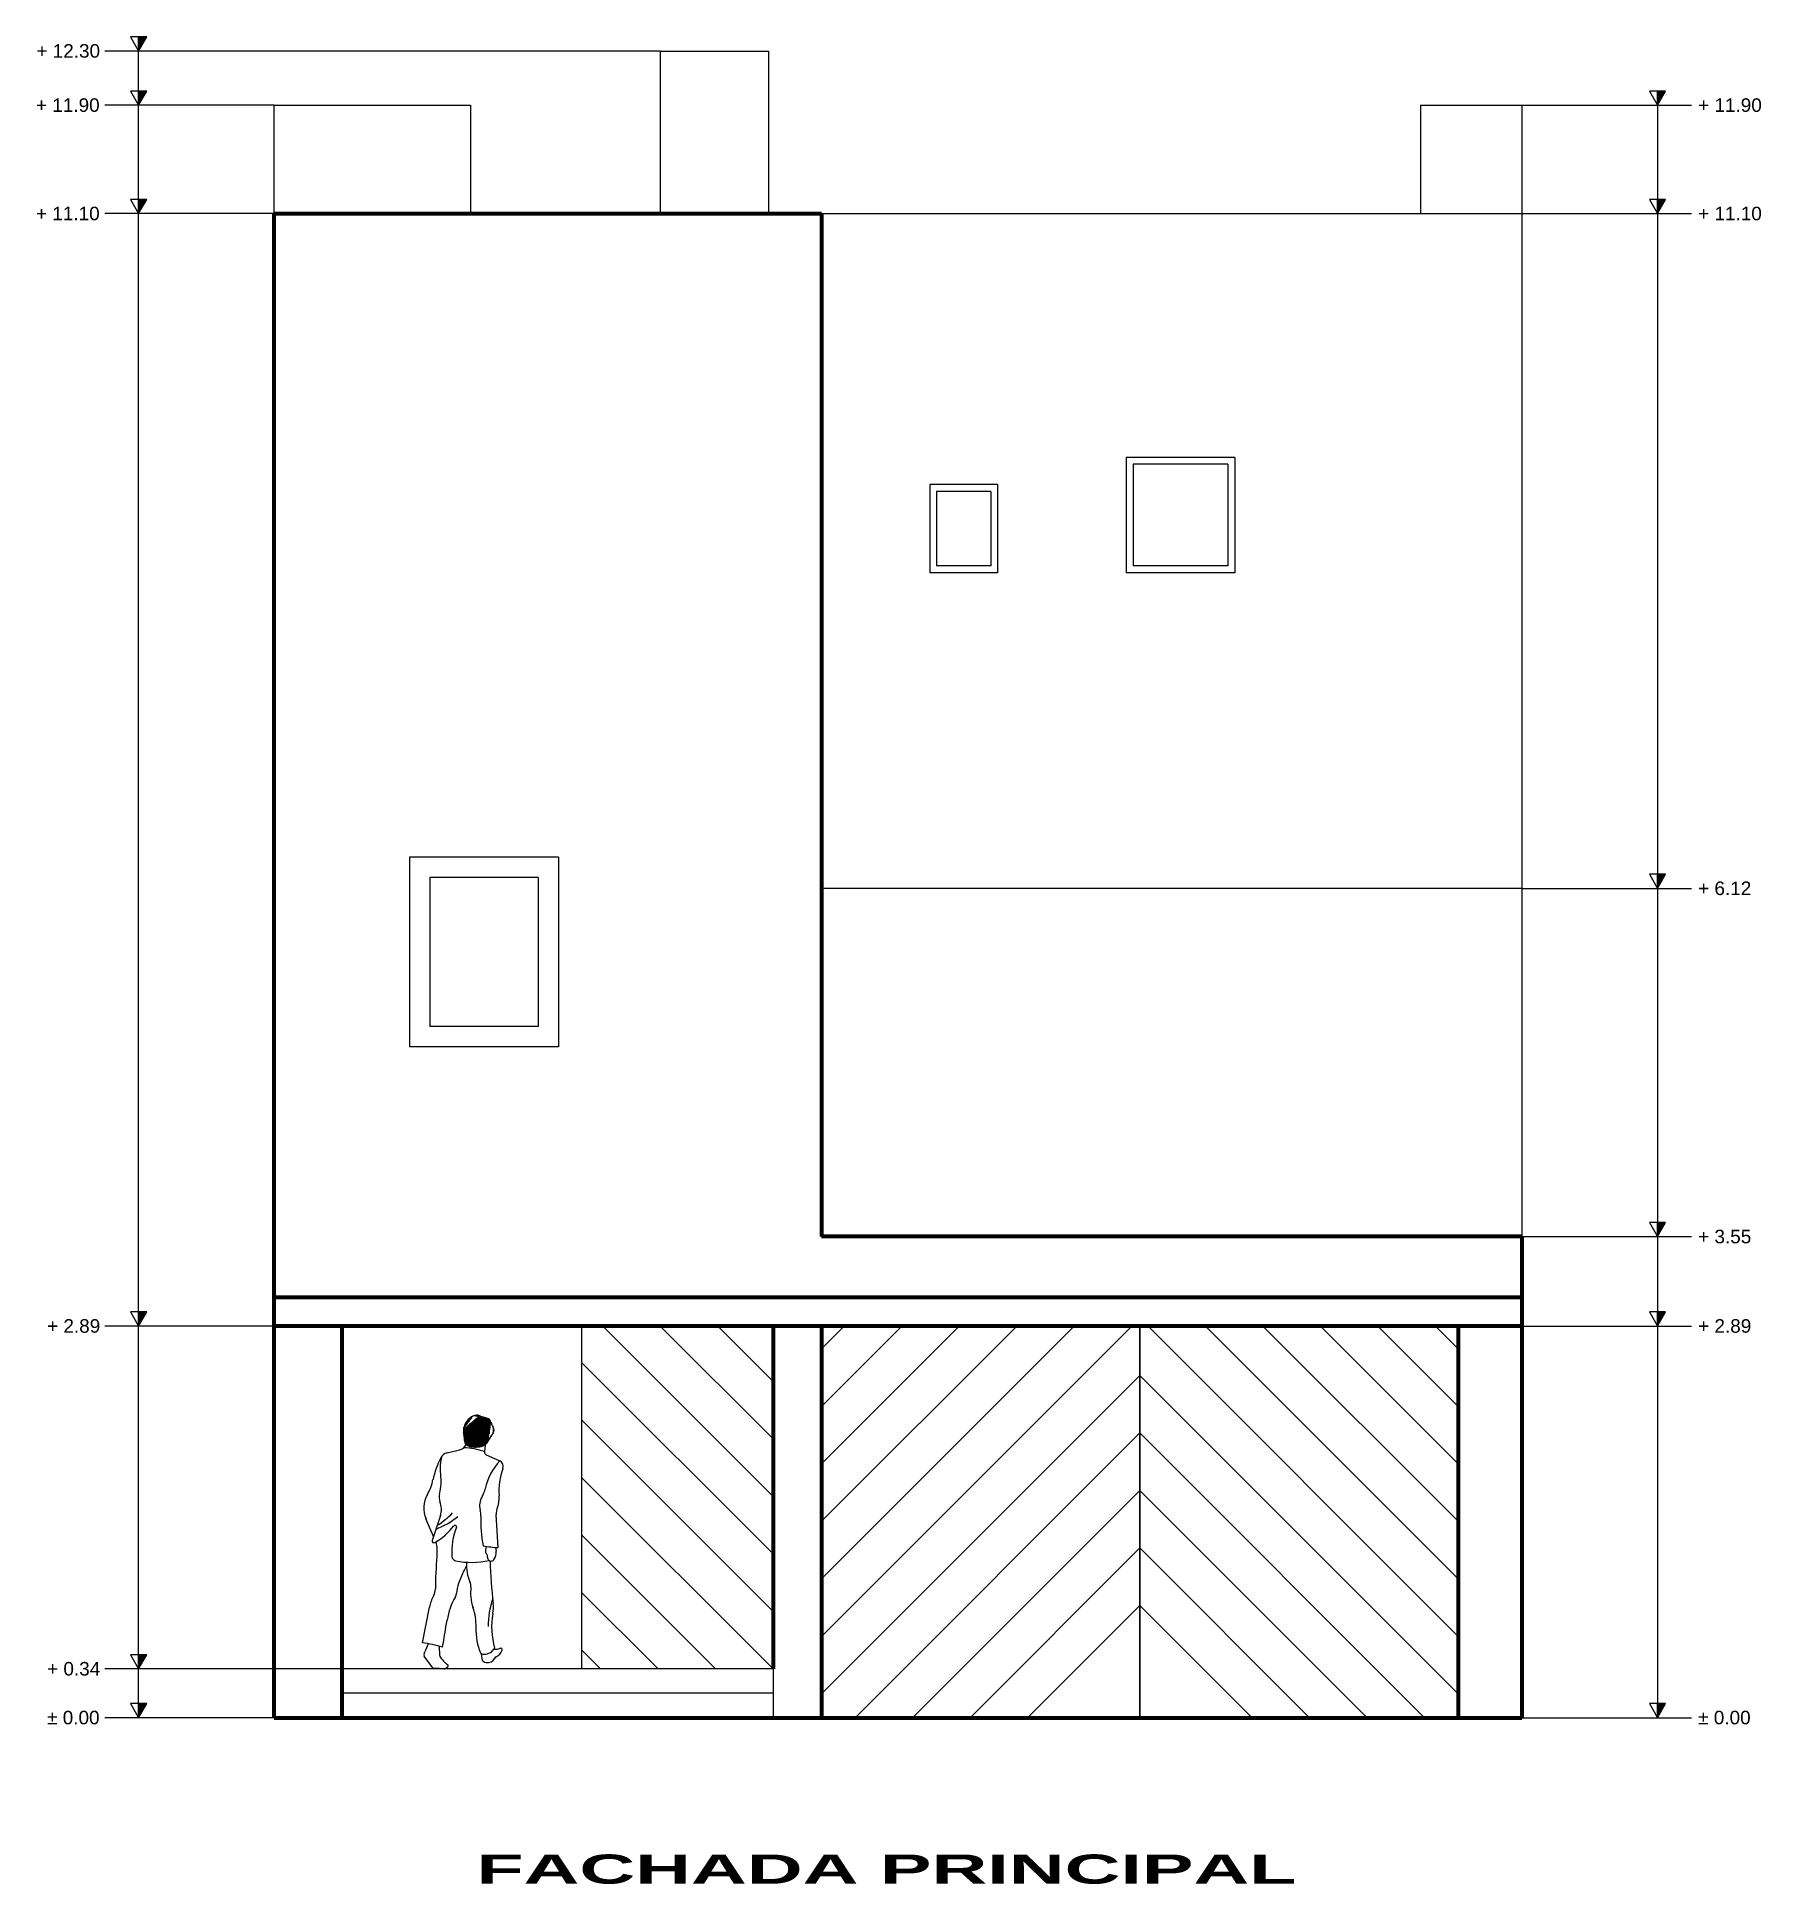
# Model space of a CAD drawing. Header units: inches. Extents: x -1.7 to 11, y -1.2 to 12.4.
import ezdxf

# ---------------------------------------------------------------- set-up
doc = ezdxf.new("R2010")
doc.units = ezdxf.units.IN
doc.header["$MEASUREMENT"] = 0
for name, color, linetype in [('Cotas', 60, 'Continuous'), ('Gradas', 3, 'Continuous'), ('Pared lejana', 152, 'Continuous'), ('Personas', 241, 'Continuous'), ('Puertas', 1, 'Continuous'), ('Ventana', 4, 'Continuous')]:
    doc.layers.add(name, color=color, linetype=linetype)
doc.layers.add('Paredes', color=5, linetype='Continuous', lineweight=80)
doc.styles.add('SANSSERIFBOLD', font='sasb____.pfb', dxfattribs={"width": 0.85, "height": 0.6})
doc.styles.get("Standard").update_dxf_attribs({"font": 'arial.ttf'})

# ---------------------------------------------------------------- blocks, each defined once
blk = doc.blocks.new('T')
at = {"ltscale": 0.5}
blk.add_hatch(color=256, dxfattribs=at).paths.add_polyline_path([(2.6, 0), (0, 0), (2.6, -1.5)])
blk.add_line((0, 0), (2.6, 0), dxfattribs=at)
at = {"linetype": 'Continuous', "ltscale": 0.5}
blk.add_lwpolyline([(0, 0), (2.6, -1.5), (2.6, 1.5)], close=True, dxfattribs=at)
blk = doc.blocks.new('people')
at = {"true_color": 0x2f3232}
h = blk.add_hatch(dxfattribs=at)
h.set_pattern_fill('ANSI38', color=250, scale=0.05, angle=45, style=0)
h.set_pattern_definition([(90, (326.720215, 24.233731), (-0.00625, 9e-19), []), (180, (326.720215, 24.233731), (-0.0125, -0.00625), [0.015625, -0.009375])])
edge = h.paths.add_edge_path()
edge.add_arc((326.658, 24.408), 0.0398, 11.1317, 76.2407)
edge.add_arc((326.617, 24.35), 0.123, 113.2344, 172.903)
edge.add_arc((326.771, 24.869), 0.434, 248.6383, 256.2407)
edge.add_arc((326.591, 24.41), 0.0582, 68.6383, 113.2344)
edge.add_arc((326.559, 24.358), 0.0645, 172.903, 191.7376)
edge.add_arc((326.177, 24.278), 0.325, 0.6648, 11.7376)
edge.add_arc((326.547, 24.283), 0.0448, 180.6648, 256.2568)
edge.add_arc((326.582, 24.424), 0.191, 256.2568, 287.5392)
edge.add_arc((326.621, 24.301), 0.061, 287.5392, 337.6468)
edge.add_arc((326.878, 24.195), 0.217, 139.938, 157.6468)
edge.add_arc((326.789, 24.434), 0.0933, 191.1317, 216.2418)
edge.add_arc((326.684, 24.358), 0.0358, 319.938, 396.2418)
at = {"color": 37}
for p, q in [((326.373, 24.191), (326.465, 24.212)), ((326.653, 24.249), (326.648, 24.198)), ((326.661, 24.176), (326.762, 24.131)), ((326.324, 23.727), (326.263, 23.543)), ((326.75, 23.491), (326.735, 23.736)), ((326.273, 23.573), (326.217, 23.703))]:
    blk.add_line(p, q, dxfattribs=at)
at = {"color": 8}
for p, q in [((326.192, 22.788), (326.244, 23.052)), ((326.233, 22.781), (326.209, 22.721)), ((326.265, 22.607), (326.204, 22.69)), ((326.315, 22.762), (326.318, 22.694)), ((326.624, 22.708), (326.629, 22.673)), ((326.361, 22.599), (326.377, 22.61))]:
    blk.add_line(p, q, dxfattribs=at)
at = {"color": 7}
blk.add_line((326.724, 22.75), (326.711, 22.734), dxfattribs=at)
at = {"color": 250, "true_color": 0x2f3232}
for centre, radius, start, end in [((326.617, 24.35), 0.123, 113.2344, 172.903), ((326.591, 24.41), 0.0582, 68.6383, 113.2344), ((326.771, 24.869), 0.434, 248.6383, 256.2407), ((326.658, 24.408), 0.0398, 11.1317, 76.2407), ((326.789, 24.434), 0.0933, 191.1317, 216.2418), ((326.559, 24.358), 0.0645, 172.903, 191.7376), ((326.177, 24.278), 0.325, 0.6648, 11.7376), ((326.547, 24.283), 0.0448, 180.6648, 256.2568), ((326.621, 24.301), 0.061, 287.5392, 337.6468), ((326.878, 24.195), 0.217, 139.938, 157.6468), ((326.684, 24.358), 0.0358, 319.938, 36.2418), ((326.582, 24.424), 0.191, 256.2568, 287.5392)]:
    blk.add_arc(centre, radius, start, end, dxfattribs=at)
at = {"color": 37}
for centre, radius, start, end in [((326.851, 23.877), 0.593, 152.2152, 168.7633), ((326.655, 24.076), 0.333, 163.7872, 187.0166), ((326.39, 24.12), 0.0724, 103.256, 152.2152), ((326.448, 24.283), 0.073, 283.256, 334.5444), ((326.481, 23.713), 0.515, 71.0255, 88.3019), ((326.67, 24.196), 0.0219, 174.5751, 246.0598), ((327.078, 23.836), 0.432, 136.9705, 168.178), ((326.743, 24.09), 0.0451, 338.1701, 66.0597), ((325.911, 24.064), 0.365, 330.0578, 348.7633), ((325.93, 23.986), 0.399, 345.8402, 7.0166), ((327.181, 23.915), 0.426, 158.1701, 185.4665), ((326.4, 23.783), 0.199, 150.0578, 203.4411), ((326.41, 23.865), 0.0965, 165.8402, 202.2302), ((326.73, 23.803), 0.117, 146.8546, 196.7471), ((326.491, 23.959), 0.167, 326.8546, 348.178), ((326.572, 23.856), 0.186, 337.8521, 5.4665), ((326.094, 24.146), 0.555, 290.8435, 310.1037), ((326.001, 24.138), 0.568, 301.8431, 316.439), ((326.184, 23.773), 0.147, 341.7326, 22.2302), ((326.494, 23.732), 0.129, 356.5823, 16.7471), ((327.431, 23.676), 0.81, 176.5823, 192.2391), ((326.85, 23.743), 0.115, 157.8521, 183.5164), ((326.041, 23.95), 0.485, 299.7251, 322.1534), ((326.937, 23.456), 0.529, 159.4195, 183.4038), ((326.432, 23.646), 0.00999, 339.4195, 142.1534), ((326.275, 23.539), 0.0129, 161.7326, 299.7251), ((326.774, 24.157), 0.666, 258.3556, 267.9638), ((326.442, 23.427), 0.0334, 183.4038, 258.5087), ((326.552, 23.965), 0.583, 258.5087, 282.9627)]:
    blk.add_arc(centre, radius, start, end, dxfattribs=at)
at = {"color": 8}
for centre, radius, start, end in [((325.928, 23.461), 0.373, 354.534, 11.4008), ((328.806, 23.186), 2.519, 174.534, 179.9924), ((325.326, 23.929), 1.322, 331.5146, 334.1443), ((326.794, 23.356), 0.278, 174.3047, 206.1911), ((330.828, 23.535), 4.14, 181.9686, 186.3209), ((326.181, 23.186), 0.106, 330.7516, 359.9924), ((326.841, 23.107), 0.402, 151.5146, 173.6281), ((326.498, 23.21), 0.0514, 351.5802, 26.1911), ((326.863, 23.156), 0.317, 171.5802, 199.7946), ((326.517, 22.998), 0.279, 150.7516, 168.8509), ((326.867, 22.877), 0.5, 149.8186, 170.8906), ((326.383, 23.158), 0.0588, 329.8186, 353.6282), ((326.201, 22.918), 0.386, 357.7228, 19.7946), ((327.324, 22.908), 0.648, 161.4987, 180), ((326.457, 23.051), 0.258, 349.755, 6.3209), ((305.987, 26.225), 20.646, 350.3255, 350.8906), ((327.044, 22.885), 0.458, 177.7228, 202.6493), ((327.265, 22.905), 0.563, 169.755, 196.031), ((326.049, 21.798), 1.001, 73.1531, 81.829), ((326.218, 22.7), 0.0171, 148.5305, 216.3056), ((326.138, 22.749), 0.0762, 328.5305, 338.2916), ((326.334, 22.694), 0.0154, 182.697, 212.5784), ((326.498, 22.8), 0.211, 212.5784, 234.9166), ((326.648, 22.785), 0.0808, 250.8808, 321.1274), ((326.665, 22.678), 0.0363, 188.106, 262.8731), ((326.669, 22.705), 0.0634, 262.8731, 330.747), ((326.729, 22.839), 0.0979, 262.8145, 291.8728), ((326.748, 22.66), 0.0279, 116.2042, 150.747), ((326.699, 22.76), 0.0839, 296.2042, 342.8074), ((326.769, 22.738), 0.0102, 342.8074, 111.8727), ((326.278, 22.617), 0.0167, 216.3056, 269.5881), ((326.273, 21.871), 0.729, 83.9695, 89.5881), ((326.351, 22.614), 0.0176, 263.9695, 305.1279), ((326.371, 22.619), 0.0102, 305.1279, 54.9166)]:
    blk.add_arc(centre, radius, start, end, dxfattribs=at)
at = {"layer": 'Personas'}
for p, q in [((326.661, 23.5), (326.656, 23.469)), ((326.73, 23.492), (326.735, 23.465))]:
    blk.add_line(p, q, dxfattribs=at)
for centre, radius, start, end in [((326.683, 23.465), 0.027, 170.4592, 224.3283), ((326.644, 23.455), 0.0909, 325.7475, 5.022), ((326.706, 23.46), 0.0292, 5.022, 9.1218), ((326.642, 23.425), 0.0298, 353.2856, 44.3283), ((326.698, 23.418), 0.0262, 173.2856, 325.7475)]:
    blk.add_arc(centre, radius, start, end, dxfattribs=at)

msp = doc.modelspace()

# ---------------------------------------------------------------- linework, layer by layer
at = {"layer": 'Cotas'}
for p, q in [((2.85, 12.3), (-1.25, 12.3)), ((-1, 0), (-1, 12.3)), ((0, 11.9), (-1.25, 11.9)), ((9.21, 11.9), (10.46, 11.9)), ((10.21, 11.9), (10.21, 0)), ((0, 11.1), (-1.25, 11.1)), ((9.21, 11.1), (10.46, 11.1)), ((9.21, 6.12), (10.46, 6.12)), ((9.21, 3.55), (10.46, 3.55)), ((0, 2.89), (-1.25, 2.89)), ((9.21, 2.89), (10.46, 2.89)), ((0.5, 0.36), (-1.25, 0.36)), ((0.5, 0), (-1.25, 0)), ((9.21, 0), (10.46, 0))]:
    msp.add_line(p, q, dxfattribs=at)
at = {"layer": 'Gradas'}
for p, q in [((3.683, 0.36), (0.5, 0.36)), ((3.683, 0.36), (3.683, 0)), ((3.683, 0.18), (0.5, 0.18))]:
    msp.add_line(p, q, dxfattribs=at)
at = {"layer": 'Pared lejana'}
for p, q in [((2.85, 12.3), (3.65, 12.3)), ((2.85, 12.3), (2.85, 11.1)), ((3.65, 12.3), (3.65, 11.1)), ((0, 11.1), (0, 11.9)), ((0, 11.9), (1.45, 11.9)), ((1.45, 11.9), (1.45, 11.1)), ((8.46, 11.9), (9.21, 11.9)), ((8.46, 11.9), (8.46, 11.1)), ((9.21, 11.9), (9.21, 11.1)), ((4.04, 11.1), (9.21, 11.1)), ((9.21, 11.1), (9.21, 3.55)), ((9.21, 6.12), (4.04, 6.12))]:
    msp.add_line(p, q, dxfattribs=at)
at = {"layer": 'Paredes'}
for p, q in [((0, 0), (0, 11.1)), ((0, 11.1), (4.04, 11.1)), ((4.04, 11.1), (4.04, 3.55)), ((9.21, 3.55), (4.04, 3.55)), ((9.21, 3.55), (9.21, 0)), ((9.21, 3.1), (0, 3.1)), ((9.21, 2.89), (0, 2.89)), ((0.5, 2.89), (0.5, 0)), ((3.683, 2.89), (3.683, 0.36)), ((4.04, 2.89), (4.04, 0)), ((8.74, 2.89), (8.74, 0)), ((0, 0), (9.21, 0))]:
    msp.add_line(p, q, dxfattribs=at)
at = {"layer": 'Puertas'}
for p, q in [((2.27, 2.89), (2.27, 0.36)), ((3.683, 1.633), (2.426, 2.89)), ((3.683, 2.057), (2.85, 2.89)), ((3.683, 2.481), (3.274, 2.89)), ((3.683, 2.89), (3.683, 0.36)), ((6.33, 2.89), (4.04, 0.6)), ((5.905, 2.89), (4.04, 1.024)), ((5.481, 2.89), (4.04, 1.449)), ((5.057, 2.89), (4.04, 1.873)), ((4.633, 2.89), (4.04, 2.297)), ((4.208, 2.89), (4.04, 2.721)), ((5.481, 2.89), (4.04, 1.449)), ((6.39, 2.89), (6.39, 0)), ((6.39, 0), (6.39, 2.89)), ((6.45, 2.89), (8.74, 0.6)), ((6.874, 2.89), (8.74, 1.024)), ((7.298, 2.89), (8.74, 1.449)), ((7.298, 2.89), (8.74, 1.449)), ((7.722, 2.89), (8.74, 1.873)), ((8.147, 2.89), (8.74, 2.297)), ((8.571, 2.89), (8.74, 2.721)), ((3.683, 1.209), (2.27, 2.622)), ((6.39, 2.526), (4.04, 0.176)), ((6.39, 2.526), (8.74, 0.176)), ((3.683, 0.784), (2.27, 2.198)), ((6.39, 2.101), (4.288, 0)), ((6.39, 2.101), (8.491, 0)), ((3.683, 0.36), (2.27, 1.773)), ((6.39, 1.677), (4.712, 0)), ((6.39, 1.677), (8.067, 0)), ((3.259, 0.36), (2.27, 1.349)), ((6.39, 1.253), (5.137, 0)), ((6.39, 1.253), (7.643, 0)), ((2.834, 0.36), (2.27, 0.925)), ((6.39, 0.829), (5.561, 0)), ((6.39, 0.829), (7.218, 0)), ((2.41, 0.36), (2.27, 0.5))]:
    msp.add_line(p, q, dxfattribs=at)
at = {"layer": 'Ventana'}
for p, q in [((7.09, 9.3), (6.29, 9.3)), ((6.29, 9.3), (6.29, 8.45)), ((7.09, 9.3), (7.09, 8.45)), ((7.04, 9.25), (6.34, 9.25)), ((6.34, 9.25), (6.34, 8.5)), ((7.04, 9.25), (7.04, 8.5)), ((5.34, 9.1), (4.84, 9.1)), ((4.84, 9.1), (4.84, 8.45)), ((5.29, 9.05), (4.89, 9.05)), ((4.89, 9.05), (4.89, 8.5)), ((5.29, 9.05), (5.29, 8.5)), ((5.34, 9.1), (5.34, 8.45)), ((5.29, 8.5), (4.89, 8.5)), ((7.04, 8.5), (6.34, 8.5)), ((5.34, 8.45), (4.84, 8.45)), ((7.09, 8.45), (6.29, 8.45)), ((2.1, 6.35), (1, 6.35)), ((1, 6.35), (1, 4.95)), ((2.1, 6.35), (2.1, 4.95)), ((1.95, 6.2), (1.15, 6.2)), ((1.15, 6.2), (1.15, 5.1)), ((1.95, 6.2), (1.95, 5.1)), ((1.95, 5.1), (1.15, 5.1)), ((2.1, 4.95), (1, 4.95))]:
    msp.add_line(p, q, dxfattribs=at)

# ---------------------------------------------------------------- block references
at = {"layer": 'Cotas', "color": 8, "xscale": 0.03999999999996362, "yscale": 0.03999999999996362, "zscale": 0.03999999999996362, "rotation": 90}
for p in [(-1, 12.3), (-1, 11.9), (10.21, 11.9), (-1, 11.1), (10.21, 11.1), (10.21, 6.12), (10.21, 3.55), (-1, 2.89), (10.21, 2.89), (-1, 0.36), (-1, 0), (10.21, 0)]:
    msp.add_blockref('T', p, dxfattribs=at)
at = {"layer": 'Personas'}
msp.add_blockref('people', (-325.096, -22.236), dxfattribs=at)

# ---------------------------------------------------------------- texts
at = {"layer": 'Cotas', "color": 7, "style": 'SANSSERIFBOLD', "width": 1.9}
msp.add_text('FACHADA PRINCIPAL', height=0.21494, dxfattribs=at).set_placement((1.493, -1.225))
at = {"layer": 'Cotas', "char_height": 0.1, "attachment_point": 1}
for s, insert, width in [('+ 12.30', (-1.754, 12.351), 0.44842), ('+ 11.90', (-1.757, 11.951), 0.46796), ('+ 11.90', (10.51, 11.951), 0.4828), ('+ 11.10', (-1.757, 11.151), 0.50622), ('+ 11.10', (10.51, 11.151), 0.46554), ('+ 6.12', (10.51, 6.171), 0.39809), ('+ 3.55', (10.51, 3.601), 0.40387), ('+ 2.89', (-1.675, 2.941), 0.39327), ('+ 2.89', (10.51, 2.941), 0.42942), ('+ 0.34', (-1.675, 0.411), 0.39205), ('± 0.00', (-1.675, 0.051), 0.37766), ('± 0.00', (10.51, 0.051), 0.37766)]:
    msp.add_mtext(s, dxfattribs=dict(at, insert=insert, width=width))

doc.saveas('drawing.dxf')
